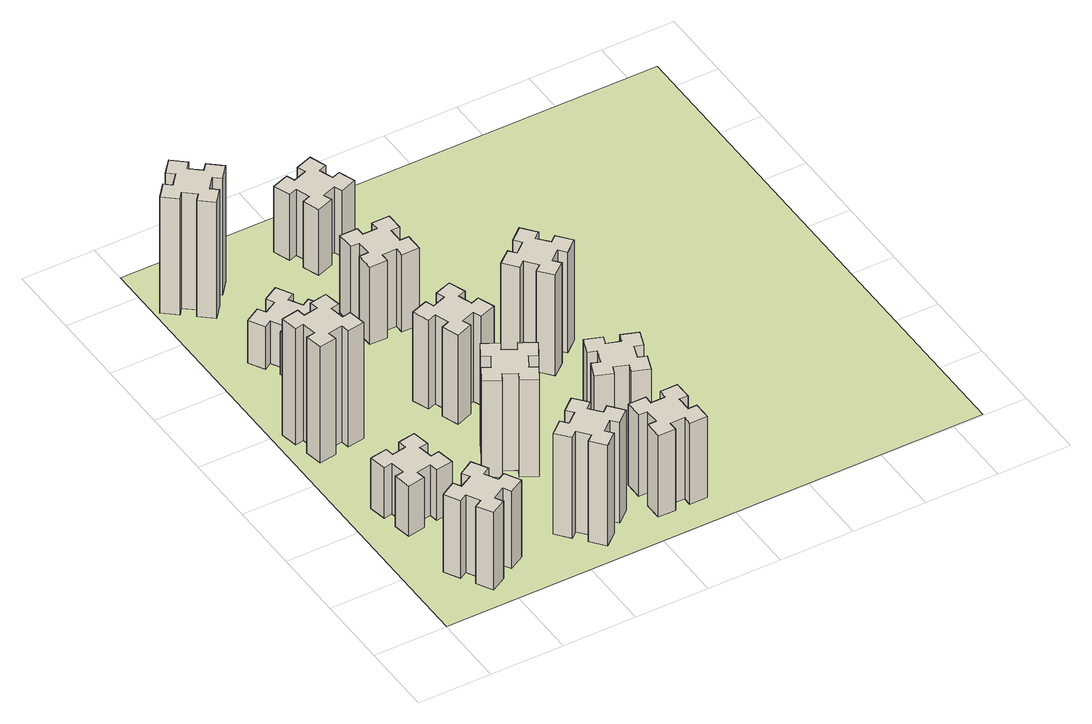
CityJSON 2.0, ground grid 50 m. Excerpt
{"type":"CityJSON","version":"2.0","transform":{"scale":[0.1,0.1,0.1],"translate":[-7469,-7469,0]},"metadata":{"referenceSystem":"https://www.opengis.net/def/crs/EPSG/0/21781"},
"CityObjects":{
"building1":{"type":"Building","attributes":{"class":"1000","function":"1000","usage":"1000","yearOfConstruction":2016,"roofType":"1000","measuredHeight":60,"storeysAboveGround":30,"storeysBelowGround":0},"geometry":[{"type":"Solid","lod":"1","boundaries":[[[[0,1,2,3,4,5,6,7,8,9,10,11,12,13,14,15,16,17,18,19]],[[17,16,20,21]],[[16,15,22,20]],[[15,14,23,22]],[[14,13,24,23]],[[13,12,25,24]],[[12,11,26,25]],[[11,10,27,26]],[[10,9,28,27]],[[9,8,29,28]],[[8,7,30,29]],[[7,6,31,30]],[[6,5,32,31]],[[5,4,33,32]],[[4,3,34,33]],[[3,2,35,34]],[[2,1,36,35]],[[1,0,37,36]],[[0,19,38,37]],[[19,18,39,38]],[[18,17,21,39]],[[24,25,26,27,28,29,30,31,32,33,34,35,36,37,38,39,21,20,22,23]]]]}]},
"building2":{"type":"Building","attributes":{"class":"1000","function":"1000","usage":"1000","yearOfConstruction":2016,"roofType":"1000","measuredHeight":39,"storeysAboveGround":30,"storeysBelowGround":0},"geometry":[{"type":"Solid","lod":"1","boundaries":[[[[40,41,42,43,44,45,46,47,48,49,50,51,52,53,54,55,56,57,58,59]],[[57,56,60,61]],[[56,55,62,60]],[[55,54,63,62]],[[54,53,64,63]],[[53,52,65,64]],[[52,51,66,65]],[[51,50,67,66]],[[50,49,68,67]],[[49,48,69,68]],[[48,47,70,69]],[[47,46,71,70]],[[46,45,72,71]],[[45,44,73,72]],[[44,43,74,73]],[[43,42,75,74]],[[42,41,76,75]],[[41,40,77,76]],[[40,59,78,77]],[[59,58,79,78]],[[58,57,61,79]],[[64,65,66,67,68,69,70,71,72,73,74,75,76,77,78,79,61,60,62,63]]]]}]},
"building3":{"type":"Building","attributes":{"class":"1000","function":"1000","usage":"1000","yearOfConstruction":2016,"roofType":"1000","measuredHeight":90,"storeysAboveGround":30,"storeysBelowGround":0},"geometry":[{"type":"Solid","lod":"1","boundaries":[[[[80,81,82,83,84,85,86,87,88,89,90,91,92,93,94,95,96,97,98,99]],[[97,96,100,101]],[[96,95,102,100]],[[95,94,103,102]],[[94,93,104,103]],[[93,92,105,104]],[[92,91,106,105]],[[91,90,107,106]],[[90,89,108,107]],[[89,88,109,108]],[[88,87,110,109]],[[87,86,111,110]],[[86,85,112,111]],[[85,84,113,112]],[[84,83,114,113]],[[83,82,115,114]],[[82,81,116,115]],[[81,80,117,116]],[[80,99,118,117]],[[99,98,119,118]],[[98,97,101,119]],[[104,105,106,107,108,109,110,111,112,113,114,115,116,117,118,119,101,100,102,103]]]]}]},
"building4":{"type":"Building","attributes":{"class":"1000","function":"1000","usage":"1000","yearOfConstruction":2016,"roofType":"1000","measuredHeight":33,"storeysAboveGround":30,"storeysBelowGround":0},"geometry":[{"type":"Solid","lod":"1","boundaries":[[[[120,121,122,123,124,125,126,127,128,129,130,131,132,133,134,135,136,137,138,139]],[[137,136,140,141]],[[136,135,142,140]],[[135,134,143,142]],[[134,133,144,143]],[[133,132,145,144]],[[132,131,146,145]],[[131,130,147,146]],[[130,129,148,147]],[[129,128,149,148]],[[128,127,150,149]],[[127,126,151,150]],[[126,125,152,151]],[[125,124,153,152]],[[124,123,154,153]],[[123,122,155,154]],[[122,121,156,155]],[[121,120,157,156]],[[120,139,158,157]],[[139,138,159,158]],[[138,137,141,159]],[[144,145,146,147,148,149,150,151,152,153,154,155,156,157,158,159,141,140,142,143]]]]}]},
"building5":{"type":"Building","attributes":{"class":"1000","function":"1000","usage":"1000","yearOfConstruction":2016,"roofType":"1000","measuredHeight":90,"storeysAboveGround":30,"storeysBelowGround":0},"geometry":[{"type":"Solid","lod":"1","boundaries":[[[[160,161,162,163,164,165,166,167,168,169,170,171,172,173,174,175,176,177,178,179]],[[177,176,180,181]],[[176,175,182,180]],[[175,174,183,182]],[[174,173,184,183]],[[173,172,185,184]],[[172,171,186,185]],[[171,170,187,186]],[[170,169,188,187]],[[169,168,189,188]],[[168,167,190,189]],[[167,166,191,190]],[[166,165,192,191]],[[165,164,193,192]],[[164,163,194,193]],[[163,162,195,194]],[[162,161,196,195]],[[161,160,197,196]],[[160,179,198,197]],[[179,178,199,198]],[[178,177,181,199]],[[184,185,186,187,188,189,190,191,192,193,194,195,196,197,198,199,181,180,182,183]]]]}]},
"building6":{"type":"Building","attributes":{"class":"1000","function":"1000","usage":"1000","yearOfConstruction":2016,"roofType":"1000","measuredHeight":78,"storeysAboveGround":30,"storeysBelowGround":0},"geometry":[{"type":"Solid","lod":"1","boundaries":[[[[200,201,202,203,204,205,206,207,208,209,210,211,212,213,214,215,216,217,218,219]],[[217,216,220,221]],[[216,215,222,220]],[[215,214,223,222]],[[214,213,224,223]],[[213,212,225,224]],[[212,211,226,225]],[[211,210,227,226]],[[210,209,228,227]],[[209,208,229,228]],[[208,207,230,229]],[[207,206,231,230]],[[206,205,232,231]],[[205,204,233,232]],[[204,203,234,233]],[[203,202,235,234]],[[202,201,236,235]],[[201,200,237,236]],[[200,219,238,237]],[[219,218,239,238]],[[218,217,221,239]],[[224,225,226,227,228,229,230,231,232,233,234,235,236,237,238,239,221,220,222,223]]]]}]},
"building7":{"type":"Building","attributes":{"class":"1000","function":"1000","usage":"1000","yearOfConstruction":2016,"roofType":"1000","measuredHeight":75,"storeysAboveGround":30,"storeysBelowGround":0},"geometry":[{"type":"Solid","lod":"1","boundaries":[[[[240,241,242,243,244,245,246,247,248,249,250,251,252,253,254,255,256,257,258,259]],[[257,256,260,261]],[[256,255,262,260]],[[255,254,263,262]],[[254,253,264,263]],[[253,252,265,264]],[[252,251,266,265]],[[251,250,267,266]],[[250,249,268,267]],[[249,248,269,268]],[[248,247,270,269]],[[247,246,271,270]],[[246,245,272,271]],[[245,244,273,272]],[[244,243,274,273]],[[243,242,275,274]],[[242,241,276,275]],[[241,240,277,276]],[[240,259,278,277]],[[259,258,279,278]],[[258,257,261,279]],[[264,265,266,267,268,269,270,271,272,273,274,275,276,277,278,279,261,260,262,263]]]]}]},
"building8":{"type":"Building","attributes":{"class":"1000","function":"1000","usage":"1000","yearOfConstruction":2016,"roofType":"1000","measuredHeight":69,"storeysAboveGround":30,"storeysBelowGround":0},"geometry":[{"type":"Solid","lod":"1","boundaries":[[[[280,281,282,283,284,285,286,287,288,289,290,291,292,293,294,295,296,297,298,299]],[[297,296,300,301]],[[296,295,302,300]],[[295,294,303,302]],[[294,293,304,303]],[[293,292,305,304]],[[292,291,306,305]],[[291,290,307,306]],[[290,289,308,307]],[[289,288,309,308]],[[288,287,310,309]],[[287,286,311,310]],[[286,285,312,311]],[[285,284,313,312]],[[284,283,314,313]],[[283,282,315,314]],[[282,281,316,315]],[[281,280,317,316]],[[280,299,318,317]],[[299,298,319,318]],[[298,297,301,319]],[[304,305,306,307,308,309,310,311,312,313,314,315,316,317,318,319,301,300,302,303]]]]}]},
"building9":{"type":"Building","attributes":{"class":"1000","function":"1000","usage":"1000","yearOfConstruction":2016,"roofType":"1000","measuredHeight":63,"storeysAboveGround":30,"storeysBelowGround":0},"geometry":[{"type":"Solid","lod":"1","boundaries":[[[[320,321,322,323,324,325,326,327,328,329,330,331,332,333,334,335,336,337,338,339]],[[337,336,340,341]],[[336,335,342,340]],[[335,334,343,342]],[[334,333,344,343]],[[333,332,345,344]],[[332,331,346,345]],[[331,330,347,346]],[[330,329,348,347]],[[329,328,349,348]],[[328,327,350,349]],[[327,326,351,350]],[[326,325,352,351]],[[325,324,353,352]],[[324,323,354,353]],[[323,322,355,354]],[[322,321,356,355]],[[321,320,357,356]],[[320,339,358,357]],[[339,338,359,358]],[[338,337,341,359]],[[344,345,346,347,348,349,350,351,352,353,354,355,356,357,358,359,341,340,342,343]]]]}]},
"building10":{"type":"Building","attributes":{"class":"1000","function":"1000","usage":"1000","yearOfConstruction":2016,"roofType":"1000","measuredHeight":60,"storeysAboveGround":30,"storeysBelowGround":0},"geometry":[{"type":"Solid","lod":"1","boundaries":[[[[360,361,362,363,364,365,366,367,368,369,370,371,372,373,374,375,376,377,378,379]],[[377,376,380,381]],[[376,375,382,380]],[[375,374,383,382]],[[374,373,384,383]],[[373,372,385,384]],[[372,371,386,385]],[[371,370,387,386]],[[370,369,388,387]],[[369,368,389,388]],[[368,367,390,389]],[[367,366,391,390]],[[366,365,392,391]],[[365,364,393,392]],[[364,363,394,393]],[[363,362,395,394]],[[362,361,396,395]],[[361,360,397,396]],[[360,379,398,397]],[[379,378,399,398]],[[378,377,381,399]],[[384,385,386,387,388,389,390,391,392,393,394,395,396,397,398,399,381,380,382,383]]]]}]},
"building11":{"type":"Building","attributes":{"class":"1000","function":"1000","usage":"1000","yearOfConstruction":2016,"roofType":"1000","measuredHeight":51,"storeysAboveGround":30,"storeysBelowGround":0},"geometry":[{"type":"Solid","lod":"1","boundaries":[[[[400,401,402,403,404,405,406,407,408,409,410,411,412,413,414,415,416,417,418,419]],[[417,416,420,421]],[[416,415,422,420]],[[415,414,423,422]],[[414,413,424,423]],[[413,412,425,424]],[[412,411,426,425]],[[411,410,427,426]],[[410,409,428,427]],[[409,408,429,428]],[[408,407,430,429]],[[407,406,431,430]],[[406,405,432,431]],[[405,404,433,432]],[[404,403,434,433]],[[403,402,435,434]],[[402,401,436,435]],[[401,400,437,436]],[[400,419,438,437]],[[419,418,439,438]],[[418,417,421,439]],[[424,425,426,427,428,429,430,431,432,433,434,435,436,437,438,439,421,420,422,423]]]]}]},
"building12":{"type":"Building","attributes":{"class":"1000","function":"1000","usage":"1000","yearOfConstruction":2016,"roofType":"1000","measuredHeight":48,"storeysAboveGround":30,"storeysBelowGround":0},"geometry":[{"type":"Solid","lod":"1","boundaries":[[[[440,441,442,443,444,445,446,447,448,449,450,451,452,453,454,455,456,457,458,459]],[[457,456,460,461]],[[456,455,462,460]],[[455,454,463,462]],[[454,453,464,463]],[[453,452,465,464]],[[452,451,466,465]],[[451,450,467,466]],[[450,449,468,467]],[[449,448,469,468]],[[448,447,470,469]],[[447,446,471,470]],[[446,445,472,471]],[[445,444,473,472]],[[444,443,474,473]],[[443,442,475,474]],[[442,441,476,475]],[[441,440,477,476]],[[440,459,478,477]],[[459,458,479,478]],[[458,457,461,479]],[[464,465,466,467,468,469,470,471,472,473,474,475,476,477,478,479,461,460,462,463]]]]}]},
"building13":{"type":"Building","attributes":{"class":"1000","function":"1000","usage":"1000","yearOfConstruction":2016,"roofType":"1000","measuredHeight":78,"storeysAboveGround":30,"storeysBelowGround":0},"geometry":[{"type":"Solid","lod":"1","boundaries":[[[[480,481,482,483,484,485,486,487,488,489,490,491,492,493,494,495,496,497,498,499]],[[497,496,500,501]],[[496,495,502,500]],[[495,494,503,502]],[[494,493,504,503]],[[493,492,505,504]],[[492,491,506,505]],[[491,490,507,506]],[[490,489,508,507]],[[489,488,509,508]],[[488,487,510,509]],[[487,486,511,510]],[[486,485,512,511]],[[485,484,513,512]],[[484,483,514,513]],[[483,482,515,514]],[[482,481,516,515]],[[481,480,517,516]],[[480,499,518,517]],[[499,498,519,518]],[[498,497,501,519]],[[504,505,506,507,508,509,510,511,512,513,514,515,516,517,518,519,501,500,502,503]]]]}]},
"landuse1":{"type":"LandUse","attributes":{"name":"plot1","function":"1010"},"geometry":[{"type":"MultiSurface","lod":"1","boundaries":[[[520,521,522,523]]]}]}
},
"vertices":[
[355,364,0],[405,277,0],[353,247,0],[413,143,0],[517,203,0],[487,255,0],[574,305,0],[604,253,0],[708,313,0],[648,417,0],[596,387,0],[546,474,0],[598,504,0],[538,608,0],[434,548,0],[464,496,0],[377,446,0],[347,498,0],[243,438,0],[303,334,0],[377,446,600],[347,498,600],[464,496,600],[434,548,600],[538,608,600],[598,504,600],[546,474,600],[596,387,600],[648,417,600],[708,313,600],[604,253,600],[574,305,600],[487,255,600],[517,203,600],[413,143,600],[353,247,600],[405,277,600],[355,364,600],[303,334,600],[243,438,600],
[405,1132,0],[307,1115,0],[297,1174,0],[178,1153,0],[199,1035,0],[258,1045,0],[276,947,0],[217,937,0],[237,818,0],[356,839,0],[345,898,0],[444,916,0],[454,857,0],[572,877,0],[551,996,0],[492,985,0],[475,1084,0],[534,1094,0],[513,1212,0],[395,1191,0],[475,1084,390],[534,1094,390],[492,985,390],[551,996,390],[572,877,390],[454,857,390],[444,916,390],[345,898,390],[356,839,390],[237,818,390],[217,937,390],[276,947,390],[258,1045,390],[199,1035,390],[178,1153,390],[297,1174,390],[307,1115,390],[405,1132,390],[395,1191,390],[513,1212,390],
[305,1972,0],[207,1955,0],[197,2014,0],[78,1993,0],[99,1875,0],[158,1885,0],[176,1787,0],[117,1777,0],[137,1658,0],[256,1679,0],[245,1738,0],[344,1756,0],[354,1697,0],[472,1717,0],[451,1836,0],[392,1825,0],[375,1924,0],[434,1934,0],[413,2052,0],[295,2031,0],[375,1924,900],[434,1934,900],[392,1825,900],[451,1836,900],[472,1717,900],[354,1697,900],[344,1756,900],[245,1738,900],[256,1679,900],[137,1658,900],[117,1777,900],[176,1787,900],[158,1885,900],[99,1875,900],[78,1993,900],[197,2014,900],[207,1955,900],[305,1972,900],[295,2031,900],[413,2052,900],
[487,2475,0],[574,2525,0],[604,2473,0],[708,2533,0],[648,2637,0],[596,2607,0],[546,2694,0],[598,2724,0],[538,2828,0],[434,2768,0],[464,2716,0],[377,2666,0],[347,2718,0],[243,2658,0],[303,2554,0],[355,2584,0],[405,2497,0],[353,2467,0],[413,2363,0],[517,2423,0],[405,2497,330],[353,2467,330],[355,2584,330],[303,2554,330],[243,2658,330],[347,2718,330],[377,2666,330],[464,2716,330],[434,2768,330],[538,2828,330],[598,2724,330],[546,2694,330],[596,2607,330],[648,2637,330],[708,2533,330],[604,2473,330],[574,2525,330],[487,2475,330],[517,2423,330],[413,2363,330],
[384,3387,0],[308,3452,0],[346,3498,0],[254,3575,0],[177,3483,0],[223,3444,0],[159,3368,0],[113,3406,0],[36,3314,0],[128,3237,0],[166,3283,0],[243,3219,0],[204,3173,0],[296,3096,0],[373,3188,0],[327,3226,0],[392,3303,0],[438,3264,0],[515,3356,0],[423,3433,0],[392,3303,900],[438,3264,900],[327,3226,900],[373,3188,900],[296,3096,900],[204,3173,900],[243,3219,900],[166,3283,900],[128,3237,900],[36,3314,900],[113,3406,900],[159,3368,900],[223,3444,900],[177,3483,900],[254,3575,900],[346,3498,900],[308,3452,900],[384,3387,900],[423,3433,900],[515,3356,900],
[1332,408,0],[1267,484,0],[1313,523,0],[1236,615,0],[1144,538,0],[1183,492,0],[1106,427,0],[1068,473,0],[976,396,0],[1053,304,0],[1099,343,0],[1163,266,0],[1117,228,0],[1194,136,0],[1286,213,0],[1248,259,0],[1324,323,0],[1363,277,0],[1455,354,0],[1378,446,0],[1324,323,780],[1363,277,780],[1248,259,780],[1286,213,780],[1194,136,780],[1117,228,780],[1163,266,780],[1099,343,780],[1053,304,780],[976,396,780],[1068,473,780],[1106,427,780],[1183,492,780],[1144,538,780],[1236,615,780],[1313,523,780],[1267,484,780],[1332,408,780],[1378,446,780],[1455,354,780],
[1186,1017,0],[1236,1104,0],[1288,1074,0],[1348,1178,0],[1244,1238,0],[1214,1186,0],[1127,1236,0],[1157,1288,0],[1053,1348,0],[993,1244,0],[1045,1214,0],[995,1127,0],[943,1157,0],[883,1053,0],[987,993,0],[1017,1045,0],[1104,995,0],[1074,943,0],[1178,883,0],[1238,987,0],[1104,995,750],[1074,943,750],[1017,1045,750],[987,993,750],[883,1053,750],[943,1157,750],[995,1127,750],[1045,1214,750],[993,1244,750],[1053,1348,750],[1157,1288,750],[1127,1236,750],[1214,1186,750],[1244,1238,750],[1348,1178,750],[1288,1074,750],[1236,1104,750],[1186,1017,750],[1238,987,750],[1178,883,750],
[1106,1635,0],[1200,1669,0],[1220,1613,0],[1333,1654,0],[1292,1767,0],[1236,1746,0],[1202,1840,0],[1258,1860,0],[1217,1973,0],[1104,1932,0],[1125,1876,0],[1031,1842,0],[1010,1898,0],[897,1857,0],[939,1744,0],[995,1765,0],[1029,1671,0],[973,1650,0],[1014,1537,0],[1127,1579,0],[1029,1671,690],[973,1650,690],[995,1765,690],[939,1744,690],[897,1857,690],[1010,1898,690],[1031,1842,690],[1125,1876,690],[1104,1932,690],[1217,1973,690],[1258,1860,690],[1202,1840,690],[1236,1746,690],[1292,1767,690],[1333,1654,690],[1220,1613,690],[1200,1669,690],[1106,1635,690],[1127,1579,690],[1014,1537,690],
[1865,325,0],[1865,425,0],[1925,425,0],[1925,545,0],[1805,545,0],[1805,485,0],[1705,485,0],[1705,545,0],[1585,545,0],[1585,425,0],[1645,425,0],[1645,325,0],[1585,325,0],[1585,205,0],[1705,205,0],[1705,265,0],[1805,265,0],[1805,205,0],[1925,205,0],[1925,325,0],[1805,265,630],[1805,205,630],[1705,265,630],[1705,205,630],[1585,205,630],[1585,325,630],[1645,325,630],[1645,425,630],[1585,425,630],[1585,545,630],[1705,545,630],[1705,485,630],[1805,485,630],[1805,545,630],[1925,545,630],[1925,425,630],[1865,425,630],[1865,325,630],[1925,325,630],[1925,205,630],
[1005,2645,0],[1005,2545,0],[945,2545,0],[945,2425,0],[1065,2425,0],[1065,2485,0],[1165,2485,0],[1165,2425,0],[1285,2425,0],[1285,2545,0],[1225,2545,0],[1225,2645,0],[1285,2645,0],[1285,2765,0],[1165,2765,0],[1165,2705,0],[1065,2705,0],[1065,2765,0],[945,2765,0],[945,2645,0],[1065,2705,600],[1065,2765,600],[1165,2705,600],[1165,2765,600],[1285,2765,600],[1285,2645,600],[1225,2645,600],[1225,2545,600],[1285,2545,600],[1285,2425,600],[1165,2425,600],[1165,2485,600],[1065,2485,600],[1065,2425,600],[945,2425,600],[945,2545,600],[1005,2545,600],[1005,2645,600],[945,2645,600],[945,2765,600],
[1125,3456,0],[1031,3422,0],[1010,3478,0],[897,3437,0],[939,3324,0],[995,3345,0],[1029,3251,0],[973,3230,0],[1014,3117,0],[1127,3159,0],[1106,3215,0],[1200,3249,0],[1220,3193,0],[1333,3234,0],[1292,3347,0],[1236,3326,0],[1202,3420,0],[1258,3440,0],[1217,3553,0],[1104,3512,0],[1202,3420,510],[1258,3440,510],[1236,3326,510],[1292,3347,510],[1333,3234,510],[1220,3193,510],[1200,3249,510],[1106,3215,510],[1127,3159,510],[1014,3117,510],[973,3230,510],[1029,3251,510],[995,3345,510],[939,3324,510],[897,3437,510],[1010,3478,510],[1031,3422,510],[1125,3456,510],[1104,3512,510],[1217,3553,510],
[1769,1200,0],[1735,1106,0],[1679,1127,0],[1637,1014,0],[1750,973,0],[1771,1029,0],[1865,995,0],[1844,939,0],[1957,897,0],[1998,1010,0],[1942,1031,0],[1976,1125,0],[2032,1104,0],[2073,1217,0],[1960,1258,0],[1940,1202,0],[1846,1236,0],[1867,1292,0],[1754,1333,0],[1713,1220,0],[1846,1236,480],[1867,1292,480],[1940,1202,480],[1960,1258,480],[2073,1217,480],[2032,1104,480],[1976,1125,480],[1942,1031,480],[1998,1010,480],[1957,897,480],[1844,939,480],[1865,995,480],[1771,1029,480],[1750,973,480],[1637,1014,480],[1679,1127,480],[1735,1106,480],[1769,1200,480],[1713,1220,480],[1754,1333,480],
[1723,1972,0],[1646,1907,0],[1608,1953,0],[1516,1876,0],[1593,1784,0],[1639,1823,0],[1703,1746,0],[1657,1708,0],[1734,1616,0],[1826,1693,0],[1788,1739,0],[1864,1803,0],[1903,1757,0],[1995,1834,0],[1918,1926,0],[1872,1888,0],[1807,1964,0],[1853,2003,0],[1776,2095,0],[1684,2018,0],[1807,1964,780],[1853,2003,780],[1872,1888,780],[1918,1926,780],[1995,1834,780],[1903,1757,780],[1864,1803,780],[1788,1739,780],[1826,1693,780],[1734,1616,780],[1657,1708,780],[1703,1746,780],[1639,1823,780],[1593,1784,780],[1516,1876,780],[1608,1953,780],[1646,1907,780],[1723,1972,780],[1684,2018,780],[1776,2095,780],
[5,3705,0],[3705,3705,0],[3705,5,0],[5,5,0]
]}
